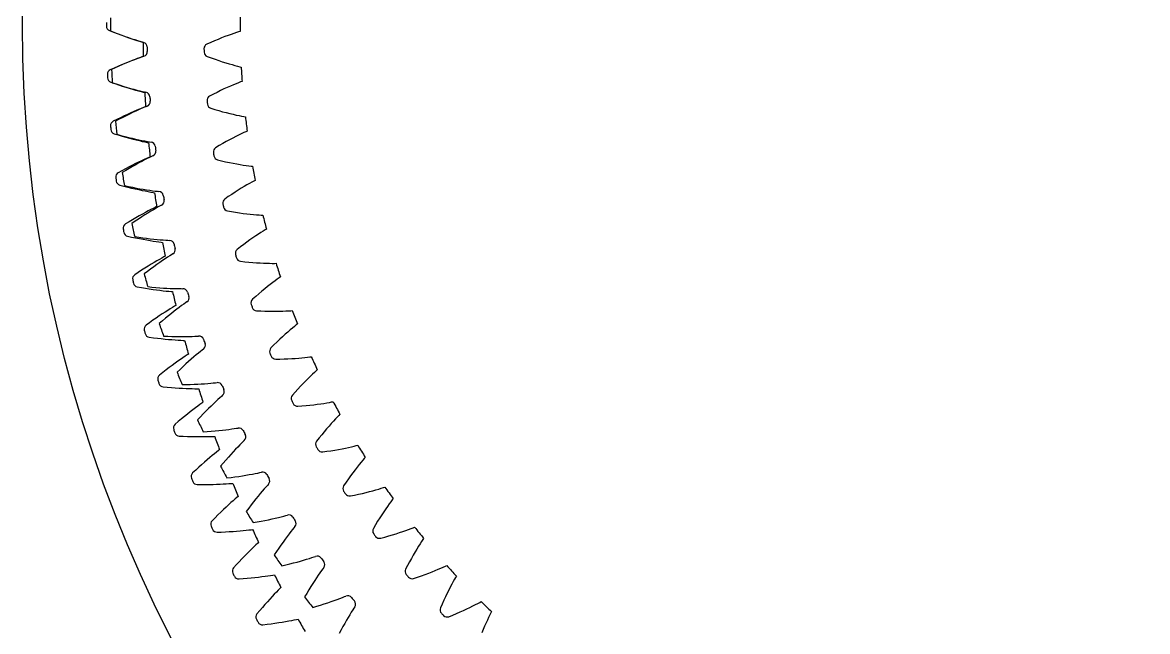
# Model space of a CAD drawing. Header units: millimetres. Extents: x -82 to 82, y -82 to 82.
# Drawn here: x -82.4 to -13, y -37.4 to 0.1 of the extents above; entities that cross this region are included whole.
import ezdxf

# ---------------------------------------------------------------- set-up
doc = ezdxf.new("R2010")
doc.units = ezdxf.units.MM

msp = doc.modelspace()

# ---------------------------------------------------------------- linework, layer by layer
at = {"layer": 'fixed_ring'}
for p, q in [((-77.06318, -0.38459), (-76.822103, -0.478944)), ((-76.822103, -0.478944), (-76.588059, -0.56884)), ((-76.588059, -0.56884), (-76.361616, -0.653513)), ((-76.361616, -0.653513), (-76.143453, -0.732917)), ((-76.143453, -0.732917), (-75.934409, -0.806976)), ((-75.934409, -0.806976), (-75.735549, -0.875559)), ((-75.735549, -0.875559), (-75.548295, -0.938451)), ((-75.548295, -0.938451), (-75.374658, -0.995284)), ((-75.374658, -0.995284), (-75.21778, -1.045385)), ((-75.21778, -1.045385), (-75.083524, -1.087309)), ((-75.083524, -1.087309), (-74.991704, -1.115469)), ((-75.196726, -2.063881), (-75.3514, -2.120422)), ((-75.064317, -2.016445), (-75.196726, -2.063881)), ((-74.97374, -1.984515), (-75.064317, -2.016445)), ((-76.776271, -2.696137), (-77.013243, -2.800373)), ((-76.546141, -2.596645), (-76.776271, -2.696137)), ((-76.323391, -2.502687), (-76.546141, -2.596645)), ((-76.108696, -2.414335), (-76.323391, -2.502687)), ((-75.902891, -2.331701), (-76.108696, -2.414335)), ((-75.707035, -2.254958), (-75.902891, -2.331701)), ((-75.52254, -2.184382), (-75.707035, -2.254958)), ((-75.3514, -2.120422), (-75.52254, -2.184382)), ((-76.981456, -3.568895), (-76.736686, -3.653206)), ((-76.736686, -3.653206), (-76.499127, -3.733354)), ((-76.499127, -3.733354), (-76.269378, -3.808596)), ((-76.269378, -3.808596), (-76.048121, -3.878917)), ((-76.048121, -3.878917), (-75.836194, -3.944274)), ((-75.836194, -3.944274), (-75.63467, -4.004581)), ((-75.63467, -4.004581), (-75.444977, -4.059681)), ((-75.444977, -4.059681), (-75.26914, -4.10929)), ((-75.26914, -4.10929), (-75.110325, -4.152865)), ((-75.110325, -4.152865), (-74.974451, -4.189205)), ((-74.974451, -4.189205), (-74.881547, -4.213546)), ((-75.741694, -5.466394), (-75.943909, -5.557463)), ((-75.549177, -5.381623), (-75.741694, -5.466394)), ((-75.367756, -5.303483), (-75.549177, -5.381623)), ((-75.199406, -5.232505), (-75.367756, -5.303483)), ((-75.0472, -5.16962), (-75.199406, -5.232505)), ((-74.916865, -5.116753), (-75.0472, -5.16962)), ((-74.827684, -5.081107), (-74.916865, -5.116753)), ((-76.599267, -5.866611), (-76.831729, -5.980551)), ((-76.373446, -5.757694), (-76.599267, -5.866611)), ((-76.154769, -5.654612), (-76.373446, -5.757694)), ((-75.943909, -5.557463), (-76.154769, -5.654612)), ((-76.768211, -6.747103), (-76.520166, -6.821227)), ((-76.520166, -6.821227), (-76.279497, -6.891489)), ((-76.279497, -6.891489), (-76.046836, -6.957173)), ((-76.046836, -6.957173), (-75.822861, -7.01829)), ((-75.822861, -7.01829), (-75.608415, -7.074834)), ((-75.608415, -7.074834), (-75.404571, -7.126761)), ((-75.404571, -7.126761), (-75.212763, -7.173975)), ((-75.212763, -7.173975), (-75.035026, -7.216275)), ((-75.035026, -7.216275), (-74.874546, -7.25325)), ((-74.874546, -7.25325), (-74.737286, -7.283943)), ((-74.737286, -7.283943), (-74.643455, -7.304425)), ((-74.769458, -8.266528), (-74.918934, -8.335649)), ((-74.641418, -8.20832), (-74.769458, -8.266528)), ((-74.553787, -8.169019), (-74.641418, -8.20832)), ((-76.070268, -8.908907), (-76.291396, -9.027062)), ((-75.856038, -8.796875), (-76.070268, -8.908907)), ((-75.649372, -8.691095), (-75.856038, -8.796875)), ((-75.451093, -8.591748), (-75.649372, -8.691095)), ((-75.262244, -8.499094), (-75.451093, -8.591748)), ((-75.084207, -8.413523), (-75.262244, -8.499094)), ((-74.918934, -8.335649), (-75.084207, -8.413523)), ((-76.291396, -9.027062), (-76.518951, -9.150511)), ((-76.423809, -9.913784), (-76.172912, -9.977594)), ((-76.172912, -9.977594), (-75.929546, -10.03785)), ((-75.929546, -10.03785), (-75.694368, -10.093863)), ((-75.694368, -10.093863), (-75.468059, -10.145673)), ((-75.468059, -10.145673), (-75.25146, -10.193306)), ((-75.25146, -10.193306), (-75.045644, -10.236765)), ((-75.045644, -10.236765), (-74.852049, -10.276012)), ((-74.852049, -10.276012), (-74.672715, -10.310931)), ((-74.672715, -10.310931), (-74.510845, -10.341243)), ((-74.510845, -10.341243), (-74.372434, -10.366238)), ((-74.372434, -10.366238), (-74.277836, -10.382824)), ((-75.031586, -11.702423), (-75.22559, -11.809879)), ((-74.846727, -11.602044), (-75.031586, -11.702423)), ((-74.672379, -11.509189), (-74.846727, -11.602044)), ((-74.510465, -11.424551), (-74.672379, -11.509189)), ((-74.363972, -11.349312), (-74.510465, -11.424551)), ((-74.238448, -11.285863), (-74.363972, -11.349312)), ((-74.152515, -11.242974), (-74.238448, -11.285863)), ((-75.853181, -12.172091), (-76.07544, -12.304838)), ((-75.637125, -12.044898), (-75.853181, -12.172091)), ((-75.427708, -11.924109), (-75.637125, -12.044898)), ((-75.22559, -11.809879), (-75.427708, -11.924109)), ((-75.948837, -13.063527), (-75.695518, -13.116914)), ((-75.695518, -13.116914), (-75.449869, -13.167062)), ((-75.449869, -13.167062), (-75.212578, -13.213308)), ((-75.212578, -13.213308), (-74.984322, -13.255722)), ((-74.984322, -13.255722), (-74.765938, -13.294363)), ((-74.765938, -13.294363), (-74.558503, -13.329279)), ((-74.558503, -13.329279), (-74.363451, -13.360493)), ((-74.363451, -13.360493), (-74.182828, -13.387971)), ((-74.182828, -13.387971), (-74.019843, -13.411567)), ((-74.019843, -13.411567), (-73.880517, -13.430821)), ((-73.880517, -13.430821), (-73.785315, -13.443484)), ((-73.974696, -14.493935), (-74.132974, -14.585191)), ((-73.831437, -14.412706), (-73.974696, -14.493935)), ((-73.708642, -14.344124), (-73.831437, -14.412706)), ((-73.624556, -14.29772), (-73.708642, -14.344124)), ((-75.074758, -15.160311), (-75.285373, -15.296324)), ((-74.870511, -15.030971), (-75.074758, -15.160311)), ((-74.673286, -14.908486), (-74.870511, -15.030971)), ((-74.483889, -14.793105), (-74.673286, -14.908486)), ((-74.303336, -14.685172), (-74.483889, -14.793105)), ((-74.132974, -14.585191), (-74.303336, -14.685172)), ((-75.285373, -15.296324), (-75.501956, -15.438142)), ((-75.344109, -16.190951), (-75.0888, -16.233825)), ((-75.0888, -16.233825), (-74.841289, -16.273778)), ((-74.841289, -16.273778), (-74.602289, -16.310179)), ((-74.602289, -16.310179), (-74.372475, -16.343123)), ((-74.372475, -16.343123), (-74.152681, -16.372707)), ((-74.152681, -16.372707), (-73.94398, -16.399021)), ((-73.94398, -16.399021), (-73.747805, -16.422147)), ((-73.747805, -16.422147), (-73.5662, -16.442138)), ((-73.5662, -16.442138), (-73.402379, -16.458979)), ((-73.402379, -16.458979), (-73.262377, -16.472458)), ((-73.262377, -16.472458), (-73.166733, -16.481176)), ((-72.97081, -17.32804), (-73.052907, -17.377878)), ((-73.993404, -17.981623), (-74.185399, -18.112153)), ((-73.808937, -17.858513), (-73.993404, -17.981623)), ((-73.632999, -17.743211), (-73.808937, -17.858513)), ((-73.466913, -17.636275), (-73.632999, -17.743211)), ((-73.312542, -17.538556), (-73.466913, -17.636275)), ((-73.172763, -17.451477), (-73.312542, -17.538556)), ((-73.052907, -17.377878), (-73.172763, -17.451477)), ((-74.588941, -18.394423), (-74.799479, -18.545071)), ((-74.384127, -18.249823), (-74.588941, -18.394423)), ((-74.185399, -18.112153), (-74.384127, -18.249823)), ((-74.610656, -19.290714), (-74.353793, -19.323)), ((-74.353793, -19.323), (-74.104843, -19.352691)), ((-74.104843, -19.352691), (-73.864543, -19.379184)), ((-73.864543, -19.379184), (-73.633563, -19.402603)), ((-73.633563, -19.402603), (-73.412735, -19.423078)), ((-73.412735, -19.423078), (-73.203124, -19.440745)), ((-73.203124, -19.440745), (-73.006161, -19.455745)), ((-73.006161, -19.455745), (-72.823886, -19.468214)), ((-72.823886, -19.468214), (-72.659509, -19.47827)), ((-72.659509, -19.47827), (-72.519069, -19.485953)), ((-72.519069, -19.485953), (-72.423147, -19.490711)), ((-72.836861, -20.770936), (-73.007884, -20.89341)), ((-72.675336, -20.657228), (-72.836861, -20.770936)), ((-72.525135, -20.553213), (-72.675336, -20.657228)), ((-72.389074, -20.460431), (-72.525135, -20.553213)), ((-72.272361, -20.381943), (-72.389074, -20.460431)), ((-72.192394, -20.328754), (-72.272361, -20.381943)), ((-73.765075, -21.461096), (-73.969207, -21.620315)), ((-73.566411, -21.308155), (-73.765075, -21.461096)), ((-73.373542, -21.162391), (-73.566411, -21.308155)), ((-73.187106, -21.024038), (-73.373542, -21.162391)), ((-73.007884, -20.89341), (-73.187106, -21.024038)), ((-73.749732, -22.357518), (-73.491755, -22.379162)), ((-73.491755, -22.379162), (-73.24179, -22.39854)), ((-73.24179, -22.39854), (-73.0006, -22.41508)), ((-73.0006, -22.41508), (-72.76885, -22.428933)), ((-72.76885, -22.428933), (-72.547365, -22.440265)), ((-72.547365, -22.440265), (-72.337203, -22.449256)), ((-72.337203, -22.449256), (-72.139788, -22.456103)), ((-72.139788, -22.456103), (-71.957154, -22.461028)), ((-71.957154, -22.461028), (-71.792501, -22.464283)), ((-71.792501, -22.464283), (-71.651864, -22.466156)), ((-71.651864, -22.466156), (-71.555827, -22.466946)), ((-71.61382, -23.532755), (-71.759595, -23.642888)), ((-71.481709, -23.43443), (-71.61382, -23.532755)), ((-71.36834, -23.351185), (-71.481709, -23.43443)), ((-71.290639, -23.294737), (-71.36834, -23.351185)), ((-72.436328, -24.176473), (-72.623009, -24.330083)), ((-72.255769, -24.030533), (-72.436328, -24.176473)), ((-72.082098, -23.89261), (-72.255769, -24.030533)), ((-71.916282, -23.763174), (-72.082098, -23.89261)), ((-71.759595, -23.642888), (-71.916282, -23.763174)), ((-72.815182, -24.491103), (-73.012561, -24.658622)), ((-72.623009, -24.330083), (-72.815182, -24.491103)), ((-72.762808, -25.386125), (-72.504157, -25.397089)), ((-72.504157, -25.397089), (-72.253604, -25.406121)), ((-72.253604, -25.406121), (-72.011938, -25.41268)), ((-72.011938, -25.41268), (-71.779813, -25.416945)), ((-71.779813, -25.416945), (-71.558048, -25.419114)), ((-71.558048, -25.419114), (-71.347695, -25.419412)), ((-71.347695, -25.419412), (-71.150166, -25.418095)), ((-71.150166, -25.418095), (-70.967483, -25.415469)), ((-70.967483, -25.415469), (-70.802837, -25.411917)), ((-70.802837, -25.411917), (-70.662243, -25.407976)), ((-70.662243, -25.407976), (-70.566255, -25.404796)), ((-70.452219, -26.368391), (-70.580154, -26.472091)), ((-70.342387, -26.280532), (-70.452219, -26.368391)), ((-70.267085, -26.220922), (-70.342387, -26.280532)), ((-71.200984, -26.995973), (-71.375358, -27.149249)), ((-71.033161, -26.850991), (-71.200984, -26.995973)), ((-70.872835, -26.714813), (-71.033161, -26.850991)), ((-70.721253, -26.588155), (-70.872835, -26.714813)), ((-70.580154, -26.472091), (-70.721253, -26.588155)), ((-71.740886, -27.479267), (-71.931173, -27.6548)), ((-71.555531, -27.310443), (-71.740886, -27.479267)), ((-71.375358, -27.149249), (-71.555531, -27.310443)), ((-71.65157, -28.371361), (-71.392687, -28.371627)), ((-71.392687, -28.371627), (-71.141975, -28.370296)), ((-71.141975, -28.370296), (-70.900244, -28.366863)), ((-70.900244, -28.366863), (-70.668141, -28.361531)), ((-70.668141, -28.361531), (-70.446476, -28.354534)), ((-70.446476, -28.354534), (-70.23629, -28.346139)), ((-70.23629, -28.346139), (-70.038984, -28.33666)), ((-70.038984, -28.33666), (-69.856566, -28.326487)), ((-69.856566, -28.326487), (-69.692208, -28.316134)), ((-69.692208, -28.316134), (-69.551896, -28.306387)), ((-69.551896, -28.306387), (-69.456122, -28.299243)), ((-69.123481, -29.102308), (-69.196255, -29.16498)), ((-69.862865, -29.763497), (-70.024553, -29.915291)), ((-69.708304, -29.62081), (-69.862865, -29.763497)), ((-69.562085, -29.487996), (-69.708304, -29.62081)), ((-69.425903, -29.366201), (-69.562085, -29.487996)), ((-69.302363, -29.257302), (-69.425903, -29.366201)), ((-69.196255, -29.16498), (-69.302363, -29.257302)), ((-70.544022, -30.420483), (-70.726893, -30.60373)), ((-70.365802, -30.244144), (-70.544022, -30.420483)), ((-70.192444, -30.075642), (-70.365802, -30.244144)), ((-70.024553, -29.915291), (-70.192444, -30.075642)), ((-69.214548, -31.241512), (-69.004888, -31.224437)), ((-69.004888, -31.224437), (-68.808142, -31.206813)), ((-68.808142, -31.206813), (-68.626301, -31.18911)), ((-68.626301, -31.18911), (-68.46251, -31.171974)), ((-68.46251, -31.171974), (-68.322721, -31.156436)), ((-68.322721, -31.156436), (-68.227324, -31.145341)), ((-70.417917, -31.308124), (-70.159243, -31.297691)), ((-70.159243, -31.297691), (-69.908801, -31.286001)), ((-69.908801, -31.286001), (-69.667418, -31.272581)), ((-69.667418, -31.272581), (-69.435734, -31.257663)), ((-69.435734, -31.257663), (-69.214548, -31.241512)), ((-67.861781, -31.933974), (-67.931903, -31.999599)), ((-68.573209, -32.625153), (-68.728487, -32.783499)), ((-68.424677, -32.4762), (-68.573209, -32.625153)), ((-68.284072, -32.337458), (-68.424677, -32.4762)), ((-68.153039, -32.210139), (-68.284072, -32.337458)), ((-68.034105, -32.096228), (-68.153039, -32.210139)), ((-67.931903, -31.999599), (-68.034105, -32.096228)), ((-69.226635, -33.309727), (-69.401777, -33.500374)), ((-69.055854, -33.126173), (-69.226635, -33.309727)), ((-68.889608, -32.950651), (-69.055854, -33.126173)), ((-68.728487, -32.783499), (-68.889608, -32.950651)), ((-67.459743, -34.02365), (-67.278788, -33.998447)), ((-67.278788, -33.998447), (-67.115846, -33.974557)), ((-67.115846, -33.974557), (-66.976818, -33.953256)), ((-66.976818, -33.953256), (-66.881961, -33.938228)), ((-69.063956, -34.191398), (-68.805934, -34.170284)), ((-68.805934, -34.170284), (-68.556189, -34.148255)), ((-68.556189, -34.148255), (-68.315567, -34.124871)), ((-68.315567, -34.124871), (-68.084697, -34.100391)), ((-68.084697, -34.100391), (-67.864367, -34.075113)), ((-67.864367, -34.075113), (-67.655592, -34.049389)), ((-67.655592, -34.049389), (-67.459743, -34.02365)), ((-66.48414, -34.711081), (-66.55149, -34.779548)), ((-67.024148, -35.276106), (-67.166397, -35.43107)), ((-66.889396, -35.131671), (-67.024148, -35.276106)), ((-66.763737, -34.999046), (-66.889396, -35.131671)), ((-66.649612, -34.880317), (-66.763737, -34.999046)), ((-66.55149, -34.779548), (-66.649612, -34.880317)), ((-67.627925, -35.951607), (-67.790975, -36.142061)), ((-67.469074, -35.769365), (-67.627925, -35.951607)), ((-67.314999, -35.595697), (-67.469074, -35.769365)), ((-67.166397, -35.43107), (-67.314999, -35.595697)), ((-67.790975, -36.142061), (-67.958089, -36.339783)), ((-66.190707, -36.816169), (-65.996089, -36.782357)), ((-65.996089, -36.782357), (-65.816331, -36.749699)), ((-65.816331, -36.749699), (-65.654515, -36.719095)), ((-65.654515, -36.719095), (-65.516487, -36.692067)), ((-65.516487, -36.692067), (-65.422331, -36.673132)), ((-67.592, -37.016256), (-67.335071, -36.984498)), ((-67.335071, -36.984498), (-67.086449, -36.952167)), ((-67.086449, -36.952167), (-66.846999, -36.918859)), ((-66.846999, -36.918859), (-66.617339, -36.884859)), ((-66.617339, -36.884859), (-66.398241, -36.850498)), ((-66.398241, -36.850498), (-66.190707, -36.816169))]:
    msp.add_line(p, q, dxfattribs=at)
for centre, radius, start, end in [((0, 0), 77.25, 179.920487, 180.079513), ((-76.949926, -0.106789), 0.3, 180.079513, 247.820212), ((0, 0), 75, 180.852187, 181.516234), ((-76.888605, -3.073256), 0.3, 114.548209, 182.288908), ((0, 0), 77.25, 182.288908, 182.447934), ((-76.879779, -3.286651), 0.3, 182.447934, 250.188633), ((0, 0), 75, 183.220608, 183.884655), ((-76.695921, -6.248051), 0.3, 116.91663, 184.657329), ((0, 0), 77.25, 184.657329, 184.816355), ((-76.678284, -6.460899), 0.3, 184.816355, 252.557054), ((0, 0), 75, 185.589029, 186.253076), ((-76.372204, -9.41217), 0.3, 119.285051, 187.02575), ((0, 0), 77.25, 187.02575, 187.184776), ((-76.345786, -9.624107), 0.3, 187.184776, 254.925475), ((0, 0), 75, 187.95745, 188.621498), ((-75.918006, -12.560209), 0.3, 121.653472, 189.394171), ((0, 0), 77.25, 189.394171, 189.553197), ((-75.882852, -12.770874), 0.3, 189.553197, 257.293896), ((0, 0), 75, 190.325871, 190.989919), ((-75.334103, -15.686789), 0.3, 124.021893, 191.762592), ((0, 0), 77.25, 191.762592, 191.921619), ((-75.290274, -15.895821), 0.3, 191.921619, 259.662317), ((0, 0), 75, 192.694292, 193.35834), ((-74.621494, -18.786569), 0.3, 126.390314, 194.131013), ((0, 0), 77.25, 194.131013, 194.29004), ((-74.569064, -18.993611), 0.3, 194.29004, 262.030738), ((0, 0), 75, 195.062713, 195.726761), ((-73.781394, -21.854252), 0.3, 128.758735, 196.499434), ((0, 0), 77.25, 196.499434, 196.658461), ((-73.720453, -22.058951), 0.3, 196.658461, 264.399159), ((0, 0), 75, 197.431134, 198.095182), ((-72.815241, -24.884597), 0.3, 131.127156, 198.867855), ((0, 0), 77.25, 198.867855, 199.026882), ((-72.745892, -25.086603), 0.3, 199.026882, 266.76758), ((0, 0), 75, 199.799555, 200.463603), ((-71.724684, -27.872428), 0.3, 133.495578, 201.236276), ((0, 0), 77.25, 201.236276, 201.395303), ((-71.647047, -28.071395), 0.3, 201.395303, 269.136001), ((0, 0), 75, 202.167976, 202.832024), ((-70.511586, -30.812639), 0.3, 135.863999, 203.604697), ((0, 0), 77.25, 203.604697, 203.763724), ((-70.425793, -31.008227), 0.3, 203.763724, 271.504422), ((0, 0), 75, 204.536397, 205.200445), ((-69.178021, -33.700207), 0.3, 138.23242, 205.973118), ((0, 0), 77.25, 205.973118, 206.132145), ((0, 0), 75, 206.904818, 207.568866), ((-69.084218, -33.892083), 0.3, 206.132145, 273.872844), ((-67.726266, -36.530199), 0.3, 140.600841, 208.341539), ((0, 0), 77.25, 208.341539, 208.500566), ((0, 0), 75, 209.273239, 209.937287), ((-67.624614, -36.718035), 0.3, 208.500566, 276.241265)]:
    msp.add_arc(centre, radius, start, end, dxfattribs=at)
at = {"layer": 'outer'}
msp.add_circle((0, 0), 82.428227, dxfattribs=at)
at = {"layer": 'thin_ring_external'}
for p, q in [((-76.998581, -0.405669), (-76.76084, -0.500877)), ((-76.76084, -0.500877), (-76.530009, -0.590213)), ((-76.530009, -0.590213), (-76.306654, -0.673698)), ((-76.306654, -0.673698), (-76.091452, -0.751337)), ((-76.091452, -0.751337), (-75.885235, -0.823111)), ((-75.885235, -0.823111), (-75.689062, -0.888961)), ((-75.689062, -0.888961), (-75.504336, -0.948759)), ((-75.504336, -0.948759), (-75.333047, -1.002254)), ((-75.333047, -1.002254), (-75.178293, -1.048933)), ((-75.178293, -1.048933), (-75.045861, -1.087609)), ((-75.045861, -1.087609), (-74.955258, -1.115057)), ((-75.150771, -2.047396), (-75.302718, -2.10253)), ((-75.02067, -2.001483), (-75.150771, -2.047396)), ((-74.931717, -1.969086), (-75.02067, -2.001483)), ((-76.700723, -2.681799), (-76.932859, -2.789959)), ((-76.475164, -2.579883), (-76.700723, -2.681799)), ((-76.256747, -2.48422), (-76.475164, -2.579883)), ((-76.046149, -2.394844), (-76.256747, -2.48422)), ((-75.844199, -2.311819), (-76.046149, -2.394844)), ((-75.651951, -2.235262), (-75.844199, -2.311819)), ((-75.4708, -2.165379), (-75.651951, -2.235262)), ((-75.302718, -2.10253), (-75.4708, -2.165379)), ((-76.888164, -3.600065), (-76.645539, -3.682031)), ((-76.645539, -3.682031), (-76.410137, -3.758516)), ((-76.410137, -3.758516), (-76.182522, -3.82957)), ((-76.182522, -3.82957), (-75.96337, -3.895236)), ((-75.96337, -3.895236), (-75.753513, -3.955542)), ((-75.753513, -3.955542), (-75.554009, -4.010485)), ((-75.554009, -4.010485), (-75.36627, -4.060016)), ((-75.36627, -4.060016), (-75.192294, -4.103993)), ((-75.192294, -4.103993), (-75.035204, -4.142076)), ((-75.035204, -4.142076), (-74.900842, -4.173399)), ((-74.900842, -4.173399), (-74.808865, -4.195813)), ((-75.827599, -5.533752), (-76.032954, -5.634594)), ((-75.63053, -5.439728), (-75.827599, -5.533752)), ((-75.44279, -5.352697), (-75.63053, -5.439728)), ((-75.265764, -5.272941), (-75.44279, -5.352697)), ((-75.101399, -5.200928), (-75.265764, -5.272941)), ((-74.95272, -5.137508), (-75.101399, -5.200928)), ((-74.825346, -5.084497), (-74.95272, -5.137508)), ((-74.738313, -5.047249), (-74.825346, -5.084497)), ((-76.465371, -5.856331), (-76.691196, -5.977114)), ((-76.245769, -5.742143), (-76.465371, -5.856331)), ((-76.032954, -5.634594), (-76.245769, -5.742143)), ((-76.601942, -6.783527), (-76.35517, -6.852004)), ((-76.35517, -6.852004), (-76.115912, -6.915404)), ((-76.115912, -6.915404), (-75.884729, -6.973812)), ((-75.884729, -6.973812), (-75.662292, -7.027306)), ((-75.662292, -7.027306), (-75.449432, -7.075959)), ((-75.449432, -7.075959), (-75.247204, -7.119829)), ((-75.247204, -7.119829), (-75.057022, -7.158942)), ((-75.057022, -7.158942), (-74.880887, -7.193269)), ((-74.880887, -7.193269), (-74.721938, -7.222641)), ((-74.721938, -7.222641), (-74.586054, -7.246514)), ((-74.586054, -7.246514), (-74.492982, -7.263827)), ((-74.729703, -8.283531), (-74.889851, -8.364489)), ((-74.584743, -8.212016), (-74.729703, -8.283531)), ((-74.460483, -8.15207), (-74.584743, -8.212016)), ((-74.375633, -8.110084), (-74.460483, -8.15207)), ((-76.055499, -9.013076), (-76.274327, -9.146117)), ((-75.84252, -8.886965), (-76.055499, -9.013076)), ((-75.635953, -8.767856), (-75.84252, -8.886965)), ((-75.436465, -8.655854), (-75.635953, -8.767856)), ((-75.244875, -8.551117), (-75.436465, -8.655854)), ((-75.062215, -8.453876), (-75.244875, -8.551117)), ((-74.889851, -8.364489), (-75.062215, -8.453876)), ((-76.140785, -9.946389), (-75.890615, -10.001167)), ((-75.890615, -10.001167), (-75.648229, -10.051291)), ((-75.648229, -10.051291), (-75.414179, -10.096875)), ((-75.414179, -10.096875), (-75.189133, -10.138034)), ((-75.189133, -10.138034), (-74.973915, -10.174887)), ((-74.973915, -10.174887), (-74.769579, -10.20755)), ((-74.769579, -10.20755), (-74.57753, -10.236127)), ((-74.57753, -10.236127), (-74.399772, -10.260699)), ((-74.399772, -10.260699), (-74.239446, -10.28127)), ((-74.239446, -10.28127), (-74.102453, -10.297621)), ((-74.102453, -10.297621), (-74.008569, -10.309782)), ((-74.873936, -11.751669), (-75.066951, -11.87449)), ((-74.688406, -11.636536), (-74.873936, -11.751669)), ((-74.51138, -11.529381), (-74.688406, -11.636536)), ((-74.344203, -11.430634), (-74.51138, -11.529381)), ((-74.188757, -11.340977), (-74.344203, -11.430634)), ((-74.047957, -11.261586), (-74.188757, -11.340977)), ((-73.927188, -11.194885), (-74.047957, -11.261586)), ((-73.84478, -11.148288), (-73.927188, -11.194885)), ((-75.472351, -12.14245), (-75.683518, -12.287343)), ((-75.266643, -12.004798), (-75.472351, -12.14245)), ((-75.066951, -11.87449), (-75.266643, -12.004798)), ((-75.506094, -13.079043), (-75.253286, -13.119957)), ((-75.253286, -13.119957), (-75.008506, -13.156652)), ((-75.008506, -13.156652), (-74.772301, -13.189273)), ((-74.772301, -13.189273), (-74.545329, -13.217973)), ((-74.545329, -13.217973), (-74.328408, -13.242914)), ((-74.328408, -13.242914), (-74.122582, -13.264271)), ((-74.122582, -13.264271), (-73.929251, -13.282226)), ((-73.929251, -13.282226), (-73.750409, -13.296968)), ((-73.750409, -13.296968), (-73.589194, -13.308675)), ((-73.589194, -13.308675), (-73.451508, -13.317455)), ((-73.451508, -13.317455), (-73.357096, -13.324425)), ((-73.791959, -14.569871), (-73.962813, -14.686616)), ((-73.630475, -14.462065), (-73.791959, -14.569871)), ((-73.480205, -14.363981), (-73.630475, -14.462065)), ((-73.343992, -14.276954), (-73.480205, -14.363981)), ((-73.22708, -14.203701), (-73.343992, -14.276954)), ((-73.147365, -14.152636), (-73.22708, -14.203701)), ((-74.717698, -15.234947), (-74.920563, -15.391253)), ((-74.519885, -15.086172), (-74.717698, -15.234947)), ((-74.327675, -14.945061), (-74.519885, -15.086172)), ((-74.141719, -14.811794), (-74.327675, -14.945061)), ((-73.962813, -14.686616), (-74.141719, -14.811794)), ((-74.699795, -16.171977), (-74.445117, -16.198902)), ((-74.445117, -16.198902), (-74.198688, -16.222057)), ((-74.198688, -16.222057), (-73.961044, -16.241617)), ((-73.961044, -16.241617), (-73.732836, -16.25777)), ((-73.732836, -16.25777), (-73.51487, -16.270723)), ((-73.51487, -16.270723), (-73.308181, -16.280709)), ((-73.308181, -16.280709), (-73.114154, -16.287986)), ((-73.114154, -16.287986), (-72.934772, -16.292854)), ((-72.934772, -16.292854), (-72.773156, -16.295663)), ((-72.773156, -16.295663), (-72.635196, -16.296844)), ((-72.635196, -16.296844), (-72.540543, -16.298603)), ((-72.606198, -17.343362), (-72.750837, -17.449575)), ((-72.474986, -17.248963), (-72.606198, -17.343362)), ((-72.362287, -17.169382), (-72.474986, -17.248963)), ((-72.285506, -17.114003), (-72.362287, -17.169382)), ((-73.420371, -17.970245), (-73.604516, -18.12173)), ((-73.242039, -17.826937), (-73.420371, -17.970245)), ((-73.0703, -17.692093), (-73.242039, -17.826937)), ((-72.906137, -17.566113), (-73.0703, -17.692093)), ((-72.750837, -17.449575), (-72.906137, -17.566113)), ((-73.793832, -18.281176), (-73.987779, -18.44842)), ((-73.604516, -18.12173), (-73.793832, -18.281176)), ((-73.724338, -19.215797), (-73.468564, -19.228652)), ((-73.468564, -19.228652), (-73.221233, -19.238197)), ((-73.221233, -19.238197), (-72.982872, -19.244635)), ((-72.982872, -19.244635), (-72.754121, -19.248192)), ((-72.754121, -19.248192), (-72.535773, -19.249119)), ((-72.535773, -19.249119), (-72.328847, -19.247703)), ((-72.328847, -19.247703), (-72.134714, -19.244281)), ((-72.134714, -19.244281), (-71.955336, -19.239259)), ((-71.955336, -19.239259), (-71.79381, -19.233161)), ((-71.79381, -19.233161), (-71.655995, -19.226741)), ((-71.655995, -19.226741), (-71.561389, -19.223282)), ((-71.335435, -20.082919), (-71.443579, -20.168588)), ((-71.261821, -20.023394), (-71.335435, -20.082919)), ((-72.177627, -20.787939), (-72.347794, -20.940854)), ((-72.013578, -20.643839), (-72.177627, -20.787939)), ((-71.856604, -20.509008), (-72.013578, -20.643839)), ((-71.707959, -20.384092), (-71.856604, -20.509008)), ((-71.569391, -20.270071), (-71.707959, -20.384092)), ((-71.443579, -20.168588), (-71.569391, -20.270071)), ((-72.70356, -21.271886), (-72.887998, -21.44956)), ((-72.523314, -21.102253), (-72.70356, -21.271886)), ((-72.347794, -20.940854), (-72.523314, -21.102253)), ((-72.582685, -22.201259), (-72.326591, -22.200005)), ((-72.326591, -22.200005), (-72.079109, -22.19591)), ((-72.079109, -22.19591), (-71.840756, -22.189208)), ((-71.840756, -22.189208), (-71.612157, -22.180158)), ((-71.612157, -22.180158), (-71.394089, -22.169055)), ((-71.394089, -22.169055), (-71.187555, -22.156242)), ((-71.187555, -22.156242), (-70.993905, -22.142131)), ((-70.993905, -22.142131), (-70.815076, -22.127235)), ((-70.815076, -22.127235), (-70.654132, -22.112248)), ((-70.654132, -22.112248), (-70.51688, -22.098246)), ((-70.51688, -22.098246), (-70.422608, -22.089581)), ((-70.079418, -22.871976), (-70.149641, -22.935465)), ((-70.795854, -23.532891), (-70.951717, -23.685809)), ((-70.646546, -23.389617), (-70.795854, -23.532891)), ((-70.505009, -23.256702), (-70.646546, -23.389617)), ((-70.372932, -23.135222), (-70.505009, -23.256702)), ((-70.252902, -23.026962), (-70.372932, -23.135222)), ((-70.149641, -22.935465), (-70.252902, -23.026962)), ((-71.450191, -24.197994), (-71.624562, -24.385558)), ((-71.279564, -24.018689), (-71.450191, -24.197994)), ((-71.113201, -23.847866), (-71.279564, -24.018689)), ((-70.951717, -23.685809), (-71.113201, -23.847866)), ((-69.887771, -24.997494), (-69.695193, -24.972736)), ((-69.695193, -24.972736), (-69.517456, -24.948012)), ((-69.517456, -24.948012), (-69.357582, -24.924182)), ((-69.357582, -24.924182), (-69.221309, -24.90264)), ((-69.221309, -24.90264), (-69.127658, -24.888795)), ((-71.278302, -25.119297), (-71.022667, -25.103937)), ((-71.022667, -25.103937), (-70.775787, -25.086215)), ((-70.775787, -25.086215), (-70.538165, -25.066393)), ((-70.538165, -25.066393), (-70.310411, -25.044764)), ((-70.310411, -25.044764), (-70.093285, -25.021665)), ((-70.093285, -25.021665), (-69.887771, -24.997494)), ((-68.741889, -25.651096), (-68.808508, -25.718357)), ((-69.420829, -26.350475), (-69.568031, -26.511747)), ((-69.27964, -26.199193), (-69.420829, -26.350475)), ((-69.14564, -26.058683), (-69.27964, -26.199193)), ((-69.020456, -25.930111), (-69.14564, -26.058683)), ((-68.906571, -25.815403), (-69.020456, -25.930111)), ((-68.808508, -25.718357), (-68.906571, -25.815403)), ((-70.037533, -27.050613), (-70.201307, -27.247498)), ((-69.877043, -26.862181), (-70.037533, -27.050613)), ((-69.720343, -26.682453), (-69.877043, -26.862181)), ((-69.568031, -26.511747), (-69.720343, -26.682453)), ((-68.637314, -27.798284), (-68.433443, -27.762829)), ((-68.433443, -27.762829), (-68.242521, -27.7275)), ((-68.242521, -27.7275), (-68.066416, -27.693022)), ((-68.066416, -27.693022), (-67.908097, -27.660421)), ((-67.908097, -27.660421), (-67.773218, -27.631405)), ((-67.773218, -27.631405), (-67.680472, -27.612422)), ((-69.815153, -27.961049), (-69.560751, -27.931629)), ((-69.560751, -27.931629), (-69.315223, -27.900334)), ((-69.315223, -27.900334), (-69.079053, -27.867452)), ((-69.079053, -27.867452), (-68.852837, -27.833309)), ((-68.852837, -27.833309), (-68.637314, -27.798284)), ((-67.316108, -28.423144), (-67.408676, -28.525444)), ((-67.253295, -28.352314), (-67.316108, -28.423144)), ((-67.892677, -29.088032), (-68.030771, -29.257168)), ((-67.760037, -28.929203), (-67.892677, -29.088032)), ((-67.63398, -28.781524), (-67.760037, -28.929203)), ((-67.516069, -28.646251), (-67.63398, -28.781524)), ((-67.408676, -28.525444), (-67.516069, -28.646251)), ((-68.469876, -29.821081), (-68.622555, -30.026689)), ((-68.32001, -29.624094), (-68.469876, -29.821081)), ((-68.173448, -29.436006), (-68.32001, -29.624094)), ((-68.030771, -29.257168), (-68.173448, -29.436006)), ((-67.467854, -30.583879), (-67.243861, -30.537326)), ((-67.243861, -30.537326), (-67.030595, -30.490482)), ((-67.030595, -30.490482), (-66.828987, -30.443849)), ((-66.828987, -30.443849), (-66.640301, -30.398057)), ((-66.640301, -30.398057), (-66.466363, -30.35393)), ((-66.466363, -30.35393), (-66.310081, -30.312657)), ((-66.310081, -30.312657), (-66.177005, -30.276254)), ((-66.177005, -30.276254), (-66.085445, -30.252191)), ((-68.197679, -30.717883), (-67.945285, -30.674494)), ((-67.945285, -30.674494), (-67.701853, -30.629721)), ((-67.701853, -30.629721), (-67.467854, -30.583879)), ((-65.763765, -31.148854), (-65.86434, -31.275394)), ((-65.676973, -31.04161), (-65.763765, -31.148854)), ((-65.618158, -30.967428), (-65.676973, -31.04161)), ((-66.344607, -31.913737), (-66.477215, -32.100163)), ((-66.21604, -31.737251), (-66.344607, -31.913737)), ((-66.09235, -31.571356), (-66.21604, -31.737251)), ((-65.974621, -31.416957), (-66.09235, -31.571356)), ((-65.86434, -31.275394), (-65.974621, -31.416957)), ((-66.75198, -32.500982), (-66.893101, -32.714689)), ((-66.613193, -32.296039), (-66.75198, -32.500982)), ((-66.477215, -32.100163), (-66.613193, -32.296039)), ((-66.181173, -33.324201), (-65.940577, -33.266086)), ((-65.940577, -33.266086), (-65.709459, -33.207423)), ((-65.709459, -33.207423), (-65.488371, -33.148602)), ((-65.488371, -33.148602), (-65.278009, -33.09008)), ((-65.278009, -33.09008), (-65.079276, -33.032413)), ((-65.079276, -33.032413), (-64.893399, -32.976295)), ((-64.893399, -32.976295), (-64.722156, -32.922654)), ((-64.722156, -32.922654), (-64.568385, -32.872834)), ((-64.568385, -32.872834), (-64.437516, -32.829156)), ((-64.437516, -32.829156), (-64.347421, -32.800086)), ((-66.430794, -33.381429), (-66.181173, -33.324201)), ((-64.172601, -33.956977), (-64.281646, -34.117627)), ((-64.070286, -33.809555), (-64.172601, -33.956977)), ((-63.976835, -33.677667), (-64.070286, -33.809555)), ((-63.896082, -33.565804), (-63.976835, -33.677667)), ((-63.841443, -33.488494), (-63.896082, -33.565804)), ((-64.636796, -34.666833), (-64.761777, -34.869902)), ((-64.514658, -34.473385), (-64.636796, -34.666833)), ((-64.396009, -34.290084), (-64.514658, -34.473385)), ((-64.281646, -34.117627), (-64.396009, -34.290084)), ((-64.889063, -35.08218), (-65.018197, -35.303336)), ((-64.761777, -34.869902), (-64.889063, -35.08218)), ((-63.007121, -35.454386), (-62.839092, -35.391392)), ((-62.839092, -35.391392), (-62.688299, -35.333177)), ((-62.688299, -35.333177), (-62.560036, -35.282356)), ((-62.560036, -35.282356), (-62.471679, -35.248367)), ((-64.519863, -35.943596), (-64.273774, -35.872704)), ((-64.273774, -35.872704), (-64.036744, -35.801424)), ((-64.036744, -35.801424), (-63.809208, -35.730118)), ((-63.809208, -35.730118), (-63.591697, -35.659206)), ((-63.591697, -35.659206), (-63.384878, -35.589185)), ((-63.384878, -35.589185), (-63.189624, -35.520658)), ((-63.189624, -35.520658), (-63.007121, -35.454386)), ((-61.978843, -35.988059), (-62.053311, -36.104201)), ((-61.928546, -35.907857), (-61.978843, -35.988059)), ((-62.438112, -36.73878), (-62.546484, -36.928338)), ((-62.333423, -36.560285), (-62.438112, -36.73878)), ((-62.233393, -36.393872), (-62.333423, -36.560285)), ((-62.139355, -36.241036), (-62.233393, -36.393872)), ((-62.053311, -36.104201), (-62.139355, -36.241036)), ((-62.771383, -37.337867), (-62.886783, -37.556834)), ((-62.657779, -37.128221), (-62.771383, -37.337867)), ((-62.546484, -36.928338), (-62.657779, -37.128221))]:
    msp.add_line(p, q, dxfattribs=at)
for centre, radius, start, end in [((-19, 0), 58, 179.599253, 180.400747), ((-75.032388, -1.404972), 0.3, 1.43635, 75.101815), ((-75.024701, -1.68386), 0.3, 288.05608, 1.721545), ((-19, 0), 55.75, 181.43635, 181.721545), ((-19, 0), 58, 182.757148, 183.558641), ((-74.869907, -4.489537), 0.3, 4.594244, 78.259709), ((-74.846868, -4.767579), 0.3, 291.213975, 4.87944), ((-19, 0), 55.75, 184.594244, 184.87944), ((-19, 0), 58, 185.915043, 186.716536), ((-74.537751, -7.560468), 0.3, 7.752139, 81.417604), ((-19, 0), 55.75, 187.752139, 188.037335), ((-74.49943, -7.836818), 0.3, 294.37187, 8.037335), ((-19, 0), 58, 189.072938, 189.874431), ((-74.036929, -10.608438), 0.3, 10.910034, 84.575499), ((-73.983443, -10.882257), 0.3, 297.529764, 11.195229), ((-19, 0), 55.75, 190.910034, 191.195229), ((-19, 0), 58, 192.230832, 193.032326), ((-73.368961, -13.62419), 0.3, 14.067929, 87.733393), ((-73.300472, -13.894647), 0.3, 300.687659, 14.353124), ((-19, 0), 55.75, 194.067929, 194.353124), ((-19, 0), 58, 195.388727, 196.19022), ((-72.535877, -16.598567), 0.3, 17.225823, 90.891288), ((-19, 0), 55.75, 197.225823, 197.511019), ((-72.452593, -16.86484), 0.3, 303.845554, 17.511019), ((-19, 0), 58, 198.546622, 199.348115), ((-71.540205, -19.522534), 0.3, 20.383718, 94.049183), ((-19, 0), 55.75, 200.383718, 200.668913), ((-71.44238, -19.783815), 0.3, 307.003449, 20.668913), ((-19, 0), 58, 201.704517, 202.50601), ((-70.384971, -22.387211), 0.3, 23.541613, 97.207078), ((-19, 0), 55.75, 203.541613, 203.826808), ((-70.272901, -22.642707), 0.3, 310.161343, 23.826808), ((-19, 0), 58, 204.862411, 205.663904), ((-69.073683, -25.1839), 0.3, 26.699508, 100.364972), ((-19, 0), 55.75, 206.699508, 206.984703), ((-68.947708, -25.432833), 0.3, 313.319238, 26.984703), ((-19, 0), 58, 208.020306, 208.821799), ((-67.610322, -27.904105), 0.3, 29.857402, 103.522867), ((-19, 0), 55.75, 209.857402, 210.142598), ((-67.470825, -28.145721), 0.3, 316.477133, 30.142598), ((-19, 0), 58, 211.178201, 211.979694), ((-65.999333, -30.539567), 0.3, 33.015297, 106.680762), ((-19, 0), 55.75, 213.015297, 213.300492), ((-65.846738, -30.773132), 0.3, 319.635028, 33.300492), ((-19, 0), 58, 214.336096, 215.137589), ((-64.245609, -33.082281), 0.3, 36.173192, 109.838657), ((-19, 0), 55.75, 216.173192, 216.458387), ((-64.080379, -33.307085), 0.3, 322.792922, 36.458387), ((-19, 0), 58, 217.49399, 218.295483), ((-62.354476, -35.524526), 0.3, 39.331087, 112.996551), ((-19, 0), 55.75, 219.331087, 219.616282), ((-62.177113, -35.739886), 0.3, 325.950817, 39.616282)]:
    msp.add_arc(centre, radius, start, end, dxfattribs=at)
at = {"layer": 'thin_ring_internal'}
for p, q in [((-69.737737, -0.689946), (-69.935285, -0.763106)), ((-69.551637, -0.623603), (-69.737737, -0.689946)), ((-69.379004, -0.564347), (-69.551637, -0.623603)), ((-69.222979, -0.512729), (-69.379004, -0.564347)), ((-69.089415, -0.470036), (-69.222979, -0.512729)), ((-68.998049, -0.441641), (-69.089415, -0.470036)), ((-70.815923, -1.12214), (-71.054738, -1.227416)), ((-70.583942, -1.022472), (-70.815923, -1.12214)), ((-70.359353, -0.92941), (-70.583942, -1.022472)), ((-70.14285, -0.842948), (-70.359353, -0.92941)), ((-69.935285, -0.763106), (-70.14285, -0.842948)), ((-71.031568, -1.979449), (-70.786725, -2.069823)), ((-70.786725, -2.069823), (-70.549048, -2.155021)), ((-70.549048, -2.155021), (-70.319156, -2.234081)), ((-70.319156, -2.234081), (-70.097741, -2.307051)), ((-70.097741, -2.307051), (-69.885655, -2.373964)), ((-69.885655, -2.373964), (-69.683978, -2.434824)), ((-69.683978, -2.434824), (-69.494147, -2.489584)), ((-69.494147, -2.489584), (-69.318194, -2.5381)), ((-69.318194, -2.5381), (-69.159287, -2.580016)), ((-69.159287, -2.580016), (-69.023348, -2.614405)), ((-69.023348, -2.614405), (-68.930407, -2.637121)), ((-70.204725, -4.089376), (-70.42316, -4.196087)), ((-69.993956, -3.98975), (-70.204725, -4.089376)), ((-69.7917, -3.897281), (-69.993956, -3.98975)), ((-69.599031, -3.812098), (-69.7917, -3.897281)), ((-69.417368, -3.734425), (-69.599031, -3.812098)), ((-69.24871, -3.664654), (-69.417368, -3.734425)), ((-69.096159, -3.603529), (-69.24871, -3.664654)), ((-68.965476, -3.552694), (-69.096159, -3.603529)), ((-68.876032, -3.518729), (-68.965476, -3.552694)), ((-70.648565, -4.309847), (-70.880446, -4.429625)), ((-70.42316, -4.196087), (-70.648565, -4.309847)), ((-70.811024, -5.178805), (-70.561082, -5.253935)), ((-70.561082, -5.253935), (-70.318612, -5.32434)), ((-70.318612, -5.32434), (-70.084288, -5.389097)), ((-70.084288, -5.389097), (-69.858801, -5.448298)), ((-69.858801, -5.448298), (-69.642998, -5.502028)), ((-69.642998, -5.502028), (-69.437957, -5.550357)), ((-69.437957, -5.550357), (-69.245115, -5.593328)), ((-69.245115, -5.593328), (-69.066509, -5.63092)), ((-69.066509, -5.63092), (-68.905323, -5.662973)), ((-68.905323, -5.662973), (-68.767525, -5.688929)), ((-68.767525, -5.688929), (-68.673362, -5.705881)), ((-69.268385, -6.91979), (-69.455444, -7.016672)), ((-69.091848, -6.831081), (-69.268385, -6.91979)), ((-68.927805, -6.751059), (-69.091848, -6.831081)), ((-68.779306, -6.680659), (-68.927805, -6.751059)), ((-68.652001, -6.621876), (-68.779306, -6.680659)), ((-68.564817, -6.582469), (-68.652001, -6.621876)), ((-70.285287, -7.481205), (-70.509354, -7.61503)), ((-70.067312, -7.353785), (-70.285287, -7.481205)), ((-69.855861, -7.233829), (-70.067312, -7.353785)), ((-69.651624, -7.121417), (-69.855861, -7.233829)), ((-69.455444, -7.016672), (-69.651624, -7.121417)), ((-70.393944, -8.358516), (-70.139851, -8.418117)), ((-70.139851, -8.418117), (-69.893506, -8.473462)), ((-69.893506, -8.473462), (-69.655641, -8.523671)), ((-69.655641, -8.523671), (-69.426937, -8.568878)), ((-69.426937, -8.568878), (-69.208235, -8.609221)), ((-69.208235, -8.609221), (-69.000608, -8.644837)), ((-69.000608, -8.644837), (-68.805487, -8.675854)), ((-68.805487, -8.675854), (-68.624904, -8.70238)), ((-68.624904, -8.70238), (-68.462051, -8.72445)), ((-68.462051, -8.72445), (-68.322917, -8.741873)), ((-68.322917, -8.741873), (-68.227889, -8.752996)), ((-68.150179, -9.665938), (-68.273624, -9.732447)), ((-68.065586, -9.621239), (-68.150179, -9.665938)), ((-69.314083, -10.350842), (-69.517748, -10.483587)), ((-69.117154, -10.226069), (-69.314083, -10.350842)), ((-68.927794, -10.109447), (-69.117154, -10.226069)), ((-68.747054, -10.001233), (-68.927794, -10.109447)), ((-68.576313, -9.901824), (-68.747054, -10.001233)), ((-68.417507, -9.811856), (-68.576313, -9.901824)), ((-68.273624, -9.732447), (-68.417507, -9.811856)), ((-69.727466, -10.624184), (-69.94287, -10.77155)), ((-69.517748, -10.483587), (-69.727466, -10.624184)), ((-69.781909, -11.50652), (-69.524629, -11.550366)), ((-69.524629, -11.550366), (-69.275344, -11.590441)), ((-69.275344, -11.590441), (-69.034839, -11.625911)), ((-69.034839, -11.625911), (-68.803785, -11.656954)), ((-68.803785, -11.656954), (-68.583015, -11.683757)), ((-68.583015, -11.683757), (-68.373589, -11.706523)), ((-68.373589, -11.706523), (-68.176928, -11.72547)), ((-68.176928, -11.72547), (-67.995056, -11.740828)), ((-67.995056, -11.740828), (-67.831153, -11.752831)), ((-67.831153, -11.752831), (-67.69121, -11.761656)), ((-67.69121, -11.761656), (-67.595678, -11.766908)), ((-68.210751, -13.163873), (-68.392572, -13.291931)), ((-68.037015, -13.044738), (-68.210751, -13.163873)), ((-67.872718, -12.935006), (-68.037015, -13.044738)), ((-67.719752, -12.835432), (-67.872718, -12.935006)), ((-67.58103, -12.747317), (-67.719752, -12.835432)), ((-67.461913, -12.673335), (-67.58103, -12.747317)), ((-67.380233, -12.623513), (-67.461913, -12.673335)), ((-68.977218, -13.726863), (-69.183141, -13.887209)), ((-68.776554, -13.573622), (-68.977218, -13.726863)), ((-68.581447, -13.42859), (-68.776554, -13.573622)), ((-68.392572, -13.291931), (-68.581447, -13.42859)), ((-68.97724, -14.610877), (-68.717749, -14.638801)), ((-68.717749, -14.638801), (-68.46647, -14.663453)), ((-68.46647, -14.663453), (-68.224237, -14.684051)), ((-68.224237, -14.684051), (-67.991711, -14.700811)), ((-67.991711, -14.700811), (-67.76971, -14.713972)), ((-67.76971, -14.713972), (-67.55928, -14.723802)), ((-67.55928, -14.723802), (-67.361825, -14.730607)), ((-67.361825, -14.730607), (-67.179352, -14.73474)), ((-67.179352, -14.73474), (-67.015022, -14.73663)), ((-67.015022, -14.73663), (-66.8748, -14.736823)), ((-66.8748, -14.736823), (-66.779126, -14.736184)), ((-66.983732, -15.919122), (-67.140962, -16.038759)), ((-66.837186, -15.81032), (-66.983732, -15.919122)), ((-66.704151, -15.713831), (-66.837186, -15.81032)), ((-66.589815, -15.632657), (-66.704151, -15.713831)), ((-66.511357, -15.577901), (-66.589815, -15.632657)), ((-67.84654, -16.612167), (-68.037389, -16.77747)), ((-67.660731, -16.455399), (-67.84654, -16.612167)), ((-67.480627, -16.307372), (-67.660731, -16.455399)), ((-67.307034, -16.168363), (-67.480627, -16.307372)), ((-67.140962, -16.038759), (-67.307034, -16.168363)), ((-68.037389, -16.77747), (-68.233051, -16.950189)), ((-67.982991, -17.659809), (-67.722273, -17.671706)), ((-67.722273, -17.671706), (-67.469953, -17.680842)), ((-67.469953, -17.680842), (-67.226912, -17.686489)), ((-67.226912, -17.686489), (-66.993795, -17.688902)), ((-66.993795, -17.688902), (-66.771404, -17.688372)), ((-66.771404, -17.688372), (-66.560768, -17.685229)), ((-66.560768, -17.685229), (-66.363269, -17.679865)), ((-66.363269, -17.679865), (-66.180888, -17.672757)), ((-66.180888, -17.672757), (-66.016753, -17.664527)), ((-66.016753, -17.664527), (-65.876785, -17.656088)), ((-65.876785, -17.656088), (-65.781332, -17.64956)), ((-65.773157, -18.725233), (-65.912727, -18.84285)), ((-65.646314, -18.620738), (-65.773157, -18.725233)), ((-65.537192, -18.532679), (-65.646314, -18.620738)), ((-65.462253, -18.473197), (-65.537192, -18.532679)), ((-66.555428, -19.419787), (-66.731234, -19.587696)), ((-66.384779, -19.260954), (-66.555428, -19.419787)), ((-66.220073, -19.111522), (-66.384779, -19.260954)), ((-66.062294, -18.97194), (-66.220073, -19.111522)), ((-65.912727, -18.84285), (-66.062294, -18.97194)), ((-66.911545, -19.764435), (-67.096203, -19.948871)), ((-66.731234, -19.587696), (-66.911545, -19.764435)), ((-66.802932, -20.641751), (-66.541976, -20.637576)), ((-66.541976, -20.637576), (-66.289573, -20.631162)), ((-66.289573, -20.631162), (-66.046645, -20.621836)), ((-66.046645, -20.621836), (-65.813822, -20.609894)), ((-65.813822, -20.609894), (-65.591885, -20.595674)), ((-65.591885, -20.595674), (-65.381842, -20.57957)), ((-65.381842, -20.57957), (-65.185048, -20.562058)), ((-65.185048, -20.562058), (-65.00345, -20.543736)), ((-65.00345, -20.543736), (-64.840133, -20.525417)), ((-64.840133, -20.525417), (-64.700951, -20.508378)), ((-64.700951, -20.508378), (-64.60608, -20.495986)), ((-64.411532, -21.45701), (-64.531701, -21.569116)), ((-64.308038, -21.362401), (-64.411532, -21.45701)), ((-64.236903, -21.298418), (-64.308038, -21.362401)), ((-65.109184, -22.141472), (-65.269731, -22.31051)), ((-64.953989, -21.982184), (-65.109184, -22.141472)), ((-64.805102, -21.833154), (-64.953989, -21.982184)), ((-64.663766, -21.695102), (-64.805102, -21.833154)), ((-64.531701, -21.569116), (-64.663766, -21.695102)), ((-65.603956, -22.676426), (-65.77691, -22.871881)), ((-65.434867, -22.488923), (-65.603956, -22.676426)), ((-65.269731, -22.31051), (-65.434867, -22.488923)), ((-65.441541, -23.545393), (-65.181337, -23.52516)), ((-65.181337, -23.52516), (-64.929807, -23.50322)), ((-64.929807, -23.50322), (-64.687914, -23.478957)), ((-64.687914, -23.478957), (-64.456268, -23.452705)), ((-64.456268, -23.452705), (-64.235627, -23.424849)), ((-64.235627, -23.424849), (-64.026974, -23.395846)), ((-64.026974, -23.395846), (-63.831632, -23.366252)), ((-63.831632, -23.366252), (-63.651506, -23.336786)), ((-63.651506, -23.336786), (-63.489626, -23.308447)), ((-63.489626, -23.308447), (-63.351757, -23.282872)), ((-63.351757, -23.282872), (-63.257829, -23.264664)), ((-63.004488, -24.211888), (-63.117528, -24.331179)), ((-62.907015, -24.111087), (-63.004488, -24.211888)), ((-62.839954, -24.042847), (-62.907015, -24.111087)), ((-63.658681, -24.938), (-63.808518, -25.116601)), ((-63.513586, -24.769461), (-63.658681, -24.938)), ((-63.374156, -24.611547), (-63.513586, -24.769461)), ((-63.241586, -24.465056), (-63.374156, -24.611547)), ((-63.117528, -24.331179), (-63.241586, -24.465056)), ((-64.119583, -25.502398), (-64.280176, -25.708129)), ((-63.962357, -25.304841), (-64.119583, -25.502398)), ((-63.808518, -25.116601), (-63.962357, -25.304841)), ((-63.903981, -26.359718), (-63.645516, -26.323506)), ((-63.645516, -26.323506), (-63.395814, -26.286123)), ((-63.395814, -26.286123), (-63.155873, -26.247014)), ((-63.155873, -26.247014), (-62.926282, -26.206552)), ((-62.926282, -26.206552), (-62.707775, -26.165166)), ((-62.707775, -26.165166), (-62.501303, -26.123373)), ((-62.501303, -26.123373), (-62.308153, -26.08181)), ((-62.308153, -26.08181), (-62.130183, -26.041311)), ((-62.130183, -26.041311), (-61.970355, -26.003061)), ((-61.970355, -26.003061), (-61.834321, -25.969047)), ((-61.834321, -25.969047), (-61.741693, -25.94509)), ((-61.536002, -27.000946), (-61.651584, -27.142206)), ((-61.430521, -26.874923), (-61.536002, -27.000946)), ((-61.339437, -26.768312), (-61.430521, -26.874923)), ((-61.276704, -26.696072), (-61.339437, -26.768312)), ((-62.038772, -27.63993), (-62.17733, -27.827416)), ((-61.904328, -27.462778), (-62.038772, -27.63993)), ((-61.774884, -27.29658), (-61.904328, -27.462778)), ((-61.651584, -27.142206), (-61.774884, -27.29658)), ((-62.464055, -28.231631), (-62.611679, -28.446858)), ((-62.319289, -28.02477), (-62.464055, -28.231631)), ((-62.17733, -27.827416), (-62.319289, -28.02477)), ((-62.196085, -29.074052), (-61.940339, -29.021997)), ((-61.940339, -29.021997), (-61.693412, -28.969313)), ((-61.693412, -28.969313), (-61.456334, -28.915508)), ((-61.456334, -28.915508), (-61.229669, -28.860988)), ((-61.229669, -28.860988), (-61.014125, -28.80623)), ((-61.014125, -28.80623), (-60.810617, -28.751805)), ((-60.810617, -28.751805), (-60.620392, -28.69843)), ((-60.620392, -28.69843), (-60.445253, -28.647052)), ((-60.445253, -28.647052), (-60.288082, -28.599035)), ((-60.288082, -28.599035), (-60.154401, -28.556712)), ((-60.154401, -28.556712), (-60.063423, -28.527098)), ((-59.899789, -29.716396), (-60.013352, -29.878068)), ((-59.793123, -29.568289), (-59.899789, -29.716396)), ((-59.695599, -29.436011), (-59.793123, -29.568289)), ((-59.611252, -29.323995), (-59.695599, -29.436011)), ((-59.553085, -29.248031), (-59.611252, -29.323995)), ((-60.382356, -30.432672), (-60.511896, -30.63839)), ((-60.255602, -30.237012), (-60.382356, -30.432672)), ((-60.132319, -30.051919), (-60.255602, -30.237012)), ((-60.013352, -29.878068), (-60.132319, -30.051919)), ((-60.643653, -30.853772), (-60.777747, -31.077678)), ((-60.511896, -30.63839), (-60.643653, -30.853772)), ((-58.961329, -31.271172), (-58.77475, -31.206188)), ((-58.77475, -31.206188), (-58.603106, -31.144125)), ((-58.603106, -31.144125), (-58.44919, -31.086524)), ((-58.44919, -31.086524), (-58.318367, -31.036051)), ((-58.318367, -31.036051), (-58.229385, -31.000893)), ((-60.324331, -31.678098), (-60.072275, -31.610398)), ((-60.072275, -31.610398), (-59.829059, -31.542613)), ((-59.829059, -31.542613), (-59.595743, -31.474315)), ((-59.595743, -31.474315), (-59.372865, -31.405945)), ((-59.372865, -31.405945), (-59.1611, -31.338021)), ((-59.1611, -31.338021), (-58.961329, -31.271172)), ((-57.806306, -31.885438), (-57.895501, -32.023469)), ((-57.729014, -31.768443), (-57.806306, -31.885438)), ((-57.675634, -31.689042), (-57.729014, -31.768443)), ((-58.204282, -32.527063), (-58.315936, -32.719395)), ((-58.096242, -32.346219), (-58.204282, -32.527063)), ((-57.992847, -32.177862), (-58.096242, -32.346219)), ((-57.895501, -32.023469), (-57.992847, -32.177862)), ((-58.547035, -33.135789), (-58.665283, -33.358873)), ((-58.430404, -32.922486), (-58.547035, -33.135789)), ((-58.315936, -32.719395), (-58.430404, -32.922486)), ((-58.665283, -33.358873), (-58.785339, -33.59061)), ((-58.04841, -34.07889), (-57.809828, -33.996261)), ((-57.809828, -33.996261), (-57.581159, -33.91373)), ((-57.581159, -33.91373), (-57.362912, -33.831769)), ((-57.362912, -33.831769), (-57.155731, -33.750937)), ((-57.155731, -33.750937), (-56.960454, -33.671916)), ((-56.960454, -33.671916), (-56.77823, -33.59557)), ((-56.77823, -33.59557), (-56.610732, -33.523058)), ((-56.610732, -33.523058), (-56.460653, -33.456091)), ((-56.460653, -33.456091), (-56.333186, -33.39766)), ((-56.333186, -33.39766), (-56.246536, -33.357091)), ((-55.651472, -34.009845), (-55.699863, -34.092382)), ((-58.29582, -34.161979), (-58.04841, -34.07889)), ((-56.030827, -34.691669), (-56.127528, -34.878821)), ((-55.937992, -34.517266), (-56.030827, -34.691669)), ((-55.850335, -34.357173), (-55.937992, -34.517266)), ((-55.769806, -34.213914), (-55.850335, -34.357173)), ((-55.699863, -34.092382), (-55.769806, -34.213914)), ((-56.32888, -35.287415), (-56.432158, -35.507493)), ((-56.227131, -35.077661), (-56.32888, -35.287415)), ((-56.127528, -34.878821), (-56.227131, -35.077661)), ((-56.536448, -35.737433), (-56.64201, -35.976121)), ((-56.432158, -35.507493), (-56.536448, -35.737433)), ((-55.207436, -36.129257), (-55.005624, -36.035824)), ((-55.005624, -36.035824), (-54.815581, -35.944932)), ((-54.815581, -35.944932), (-54.638403, -35.857512)), ((-54.638403, -35.857512), (-54.475687, -35.774827)), ((-54.475687, -35.774827), (-54.330015, -35.698748)), ((-54.330015, -35.698748), (-54.206387, -35.632581)), ((-54.206387, -35.632581), (-54.122399, -35.586754)), ((-56.118246, -36.516271), (-55.876421, -36.418109)), ((-55.876421, -36.418109), (-55.643378, -36.320949)), ((-55.643378, -36.320949), (-55.420224, -36.224497)), ((-55.420224, -36.224497), (-55.207436, -36.129257)), ((-53.743019, -36.725734), (-53.824941, -36.905521)), ((-53.665383, -36.560549), (-53.743019, -36.725734)), ((-53.593827, -36.412604), (-53.665383, -36.560549)), ((-53.531498, -36.286996), (-53.593827, -36.412604)), ((-53.48828, -36.201637), (-53.531498, -36.286996)), ((-53.997111, -37.302866), (-54.085754, -37.518486)), ((-53.909938, -37.098272), (-53.997111, -37.302866)), ((-53.824941, -36.905521), (-53.909938, -37.098272))]:
    msp.add_line(p, q, dxfattribs=at)
for centre, radius, start, end in [((-19, 0), 50, 179.49391, 180.50609), ((-70.928355, -1.499496), 0.3, 114.915205, 181.654027), ((-19, 0), 52.25, 181.654027, 181.875385), ((-70.922174, -1.700105), 0.3, 181.875385, 248.614207), ((-19, 0), 50, 183.023321, 184.035502), ((-70.737553, -4.693408), 0.3, 118.444617, 185.183439), ((-19, 0), 52.25, 185.183439, 185.404797), ((-70.719035, -4.893257), 0.3, 185.404797, 252.143618), ((-19, 0), 50, 186.552733, 187.564914), ((-70.350494, -7.869517), 0.3, 121.974029, 188.712851), ((-19, 0), 52.25, 188.712851, 188.934208), ((-70.319707, -8.067846), 0.3, 188.934208, 255.67303), ((-19, 0), 50, 190.082145, 191.094326), ((-69.768644, -11.015774), 0.3, 125.50344, 192.242262), ((-19, 0), 52.25, 192.242262, 192.46362), ((-69.725707, -11.211832), 0.3, 192.46362, 259.202442), ((-19, 0), 50, 193.611557, 194.623737), ((-68.994212, -14.120244), 0.3, 129.032852, 195.771674), ((-19, 0), 52.25, 195.771674, 195.993032), ((-68.939286, -14.313287), 0.3, 195.993032, 262.731854), ((-19, 0), 50, 197.140968, 198.153149), ((-68.030134, -17.171152), 0.3, 132.562264, 199.301086), ((-19, 0), 52.25, 199.301086, 199.522444), ((-67.963429, -17.360447), 0.3, 199.522444, 266.261265), ((-19, 0), 50, 200.67038, 201.682561), ((-66.880068, -20.156923), 0.3, 136.091676, 202.830498), ((-19, 0), 52.25, 202.830498, 203.051855), ((-66.801836, -20.341753), 0.3, 203.051855, 269.790677), ((-19, 0), 50, 204.199792, 205.211973), ((-65.548377, -23.066233), 0.3, 139.621088, 206.359909), ((-19, 0), 52.25, 206.359909, 206.581267), ((-65.458915, -23.245896), 0.3, 206.581267, 273.320089), ((-19, 0), 50, 207.729204, 208.741385), ((-64.040112, -25.888044), 0.3, 143.150499, 209.889321), ((-19, 0), 52.25, 209.889321, 210.110679), ((-63.93976, -26.061859), 0.3, 210.110679, 276.849501), ((-19, 0), 50, 211.258615, 212.270796), ((-62.360994, -28.611653), 0.3, 146.679911, 213.418733), ((-19, 0), 52.25, 213.418733, 213.640091), ((-62.250132, -28.778961), 0.3, 213.640091, 280.378912), ((-19, 0), 50, 214.788027, 215.800208), ((-60.517393, -31.226728), 0.3, 150.209323, 216.948145), ((-19, 0), 50, 218.317439, 219.32962), ((-19, 0), 52.25, 216.948145, 217.169502), ((-60.396442, -31.386894), 0.3, 217.169502, 283.908324), ((-58.516303, -33.72335), 0.3, 153.738735, 220.477556), ((-19, 0), 52.25, 220.477556, 220.698914), ((-19, 0), 50, 221.846851, 222.859032), ((-58.385721, -33.875766), 0.3, 220.698914, 287.437736), ((-56.365313, -36.092047), 0.3, 157.268146, 224.006968), ((-19, 0), 50, 225.376263, 226.388443), ((-19, 0), 52.25, 224.006968, 224.228326), ((-56.225596, -36.236135), 0.3, 224.228326, 290.967148)]:
    msp.add_arc(centre, radius, start, end, dxfattribs=at)

doc.saveas('drawing.dxf')
